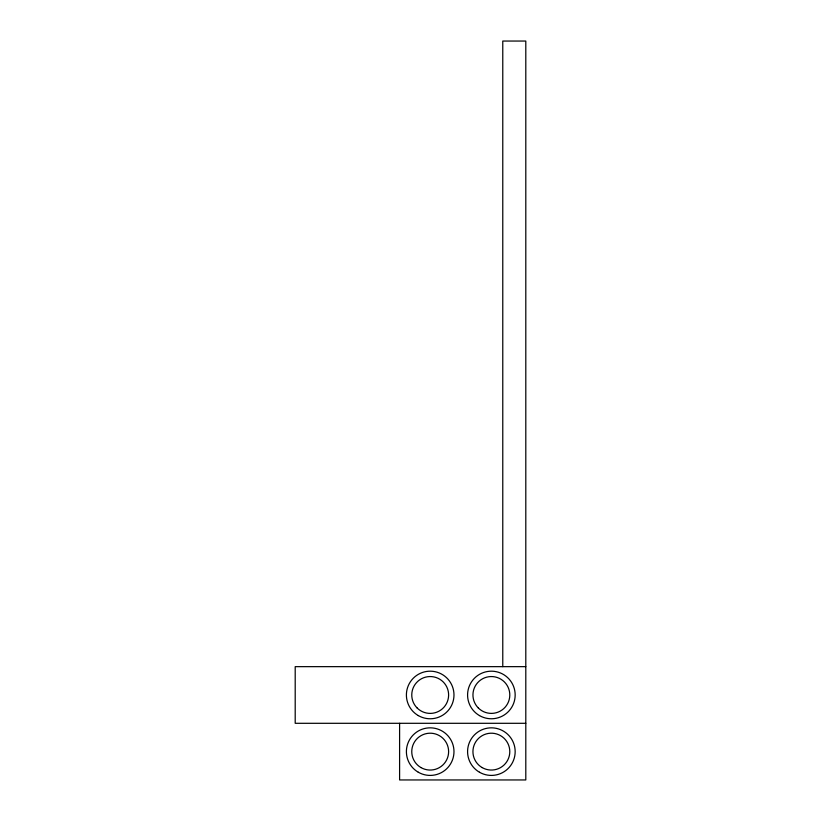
<?xml version="1.0" encoding="UTF-8"?>
<svg xmlns="http://www.w3.org/2000/svg" width="821" height="821" viewBox="0 0 821 821"><rect width="100%" height="100%" fill="white"/><g stroke="black" fill="none" stroke-linecap="round" stroke-linejoin="round"><path stroke-width="1.23" d="M525.799 666.652L295.201 666.652L295.201 723.301L525.799 723.301M502.77 666.652L502.77 41.05L525.799 41.05L525.799 779.95L399.601 779.95L399.601 723.301M418.289 772.233A23.799 23.799 0 0 0 453.982 751.626A23.799 23.799 0 0 0 418.289 731.018A23.799 23.799 0 0 0 418.289 772.233M479.474 772.233A23.799 23.799 0 0 0 515.167 751.626A23.799 23.799 0 0 0 479.474 731.018A23.799 23.799 0 0 0 479.474 772.233M420.978 767.584A18.421 18.421 0 0 0 448.615 751.626A18.421 18.421 0 0 0 420.978 735.667A18.421 18.421 0 0 0 420.978 767.584M482.153 767.584A18.421 18.421 0 0 0 509.79 751.626A18.421 18.421 0 0 0 482.153 735.667A18.421 18.421 0 0 0 482.153 767.584M479.474 715.584A23.799 23.799 0 0 0 515.167 694.977A23.799 23.799 0 0 0 479.474 674.369A23.799 23.799 0 0 0 479.474 715.584M418.289 715.584A23.799 23.799 0 0 0 453.982 694.977A23.799 23.799 0 0 0 418.289 674.369A23.799 23.799 0 0 0 418.289 715.584M417.16 708A18.421 18.421 0 0 0 447.989 699.749A18.421 18.421 0 0 0 425.422 677.181A18.421 18.421 0 0 0 417.16 708M478.345 708A18.421 18.421 0 0 0 509.164 699.749A18.421 18.421 0 0 0 486.596 677.181A18.421 18.421 0 0 0 478.345 708"/></g></svg>
